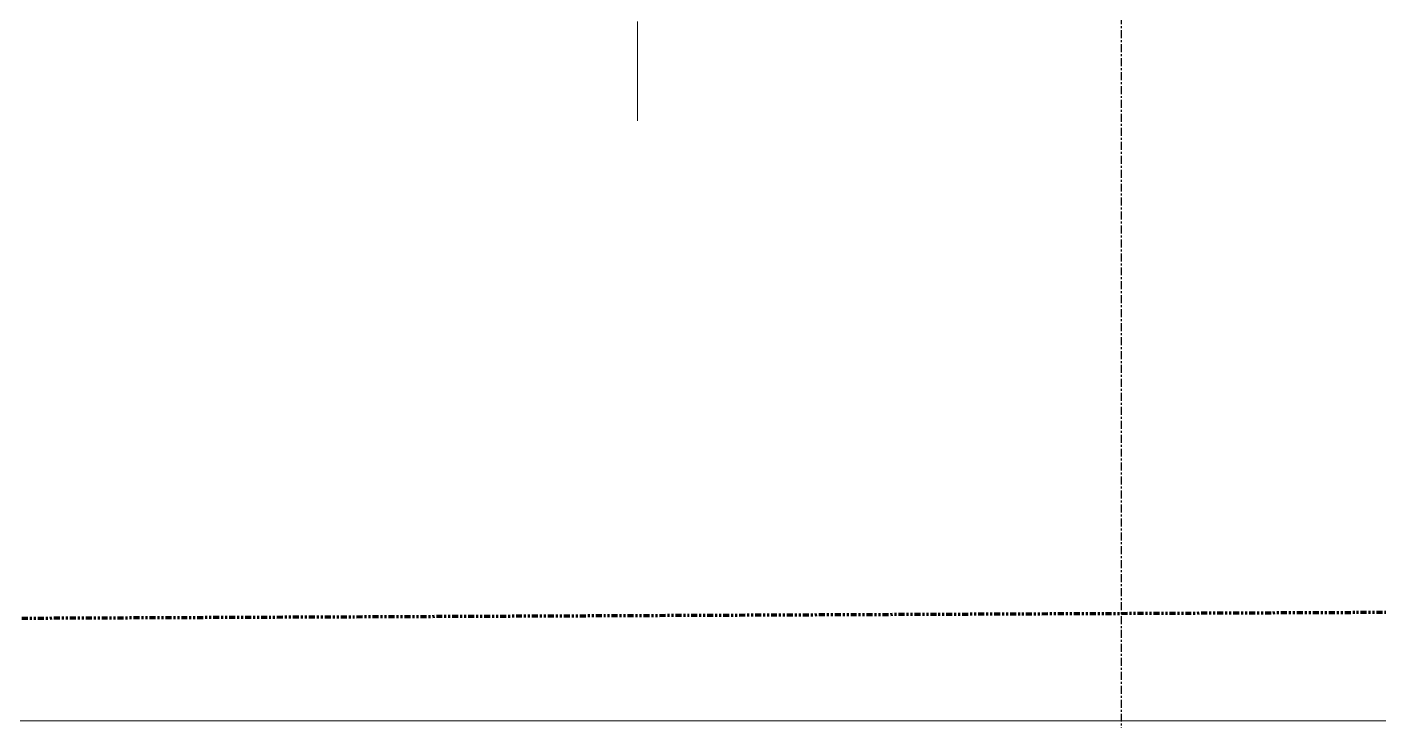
# Model space of a CAD drawing. Header units: inches. Extents: x 9391 to 11530, y 1186 to 2858.
# Drawn here: x 10210 to 10294.8, y 2605.6 to 2649.1 of the extents above; entities that cross this region are included whole.
import ezdxf

# ---------------------------------------------------------------- set-up
doc = ezdxf.new("R2010")
doc.units = ezdxf.units.IN
doc.header["$MEASUREMENT"] = 0
doc.linetypes.add('Double Dash 3_8_', pattern=[1, 0.375, -0.125, 0.125, -0.125, 0.125, -0.125])
doc.linetypes.add('Grid Line 1_2_', pattern=[0.875, 0.5, -0.125, 0.125, -0.125])
for name, color, linetype, lineweight in [('A-DETL-GENF-1', 254, 'Continuous', 9), ('A-FLOR-HRAL', 11, 'Continuous', 9), ('C-PROP-LINE', 91, 'Double Dash 3_8_', 211), ('S-GRID-1', 1, 'Grid Line 1_2_', 30)]:
    doc.layers.add(name, color=color, linetype=linetype, lineweight=lineweight)

# ---------------------------------------------------------------- blocks, each defined once
blk = doc.blocks.new('magnolia 26756 - magnolia 26756-V149-FLOOR PLAN - ROOF')
at = {"layer": 'A-DETL-GENF-1'}
for p, q in [((0, -18.158), (0, -18.68)), ((0, -18.36), (0, -18.532)), ((0, -18.653), (0, -18.424)), ((0, -18.532), (0, -18.961)), ((0, -18.971), (0, -18.653)), ((0, -18.68), (0, -19.215)), ((0, -18.961), (0, -19.363)), ((0, -19.327), (0, -18.971)), ((0, -19.163), (0, -19.065)), ((0, -19.065), (0, -19.554)), ((0, -19.334), (0, -19.163)), ((0, -19.215), (0, -19.403)), ((0, -19.671), (0, -19.327)), ((0, -19.553), (0, -19.334)), ((0, -19.363), (0, -19.701)), ((0, -19.403), (0, -19.767)), ((0, -19.739), (0, -19.465)), ((0, -19.465), (0, -19.822)), ((0, -19.794), (0, -19.553)), ((0, -19.554), (0, -19.714)), ((0, -19.921), (0, -19.599)), ((0, -19.599), (0, -21.356)), ((0, -19.953), (0, -19.671)), ((0, -19.701), (0, -19.932)), ((0, -19.714), (0, -20.132)), ((0, -20.044), (0, -19.739)), ((0, -19.767), (0, -19.957)), ((0, -20.032), (0, -19.794)), ((0, -19.822), (0, -20.956)), ((0, -20.019), (0, -19.921)), ((0, -19.932), (0, -20.019)), ((0, -20.123), (0, -19.953)), ((0, -19.957), (0, -20.265)), ((0, -20.242), (0, -20.032)), ((0, -20.265), (0, -20.044)), ((0, -20.132), (0, -20.123)), ((0, -20.865), (0, -20.242)), ((0, -22.013), (0, -20.465)), ((0, -20.465), (0, -21.433)), ((0, -20.9), (0, -20.865)), ((0, -20.978), (0, -20.9)), ((0, -20.956), (0, -21.137)), ((0, -21.311), (0, -20.978)), ((0, -21.226), (0, -21.018)), ((0, -21.137), (0, -21.265)), ((0, -21.339), (0, -21.226)), ((0, -21.265), (0, -21.339)), ((0, -21.405), (0, -21.311)), ((0, -21.356), (0, -21.706)), ((0, -21.465), (0, -21.405)), ((0, -21.433), (0, -21.63)), ((0, -21.479), (0, -21.465)), ((0, -21.465), (0, -21.604)), ((0, -21.8), (0, -21.465)), ((0, -21.516), (0, -21.479)), ((0, -21.865), (0, -21.516)), ((0, -21.604), (0, -21.727)), ((0, -21.63), (0, -21.779)), ((0, -21.706), (0, -21.954)), ((0, -21.727), (0, -22.188)), ((0, -21.779), (0, -21.865)), ((0, -22.7), (0, -21.8)), ((0, -21.954), (0, -22.065)), ((0, -22.065), (0, -22.013)), ((0, -22.364), (0, -22.109)), ((0, -22.109), (0, -22.132)), ((0, -22.132), (0, -22.259)), ((0, -22.188), (0, -22.332)), ((0, -22.259), (0, -23.165)), ((0, -22.332), (0, -22.383)), ((0, -22.383), (0, -22.364)), ((0, -23.664), (0, -22.7)), ((0, -23.165), (0, -24.07)), ((0, -24.398), (0, -23.664)), ((0, -24.07), (0, -24.26)), ((0, -24.26), (0, -24.379)), ((0, -24.379), (0, -24.398))]:
    blk.add_line(p, q, dxfattribs=at)
blk = doc.blocks.new('Railing - Railing-1679211-FLOOR PLAN - ROOF')
at = {"layer": 'A-FLOR-HRAL'}
blk.add_line((-2605.564, 11315.296), (-2605.564, 10123.782), dxfattribs=at)
blk = doc.blocks.new('Family - ___-1646256-FLOOR PLAN - ROOF')
at = {"layer": 'C-PROP-LINE'}
blk.add_line((-2608.445, 9390.686), (-2616.713, 11287.658), dxfattribs=at)

msp = doc.modelspace()

# ---------------------------------------------------------------- linework, layer by layer
at = {"layer": 'S-GRID-1'}
msp.add_line((10278.662, 1368.27), (10278.662, 2735.869), dxfattribs=at)

# ---------------------------------------------------------------- block references
at = {"layer": 'A-DETL-GENF-1'}
msp.add_blockref('magnolia 26756 - magnolia 26756-V149-FLOOR PLAN - ROOF', (10248.298, 2667.611), dxfattribs=at)
at = {"layer": 'A-FLOR-HRAL', "rotation": 270.0000000000005}
msp.add_blockref('Railing - Railing-1679211-FLOOR PLAN - ROOF', (0, 0), dxfattribs=at)
at = {"layer": 'C-PROP-LINE', "rotation": 270.0000000000005}
msp.add_blockref('Family - ___-1646256-FLOOR PLAN - ROOF', (0, 0), dxfattribs=at)

doc.saveas('drawing.dxf')
